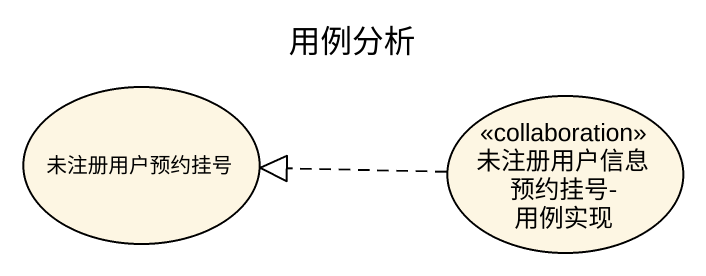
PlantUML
@startuml
title 用例分析
usecase 未注册用户预约挂号
usecase "未注册用户信息预约挂号-用例实现" as 未注册用户信息预约挂号_用例实现 <<collaboration>>
未注册用户信息预约挂号_用例实现 .left.|> 未注册用户预约挂号
@enduml
